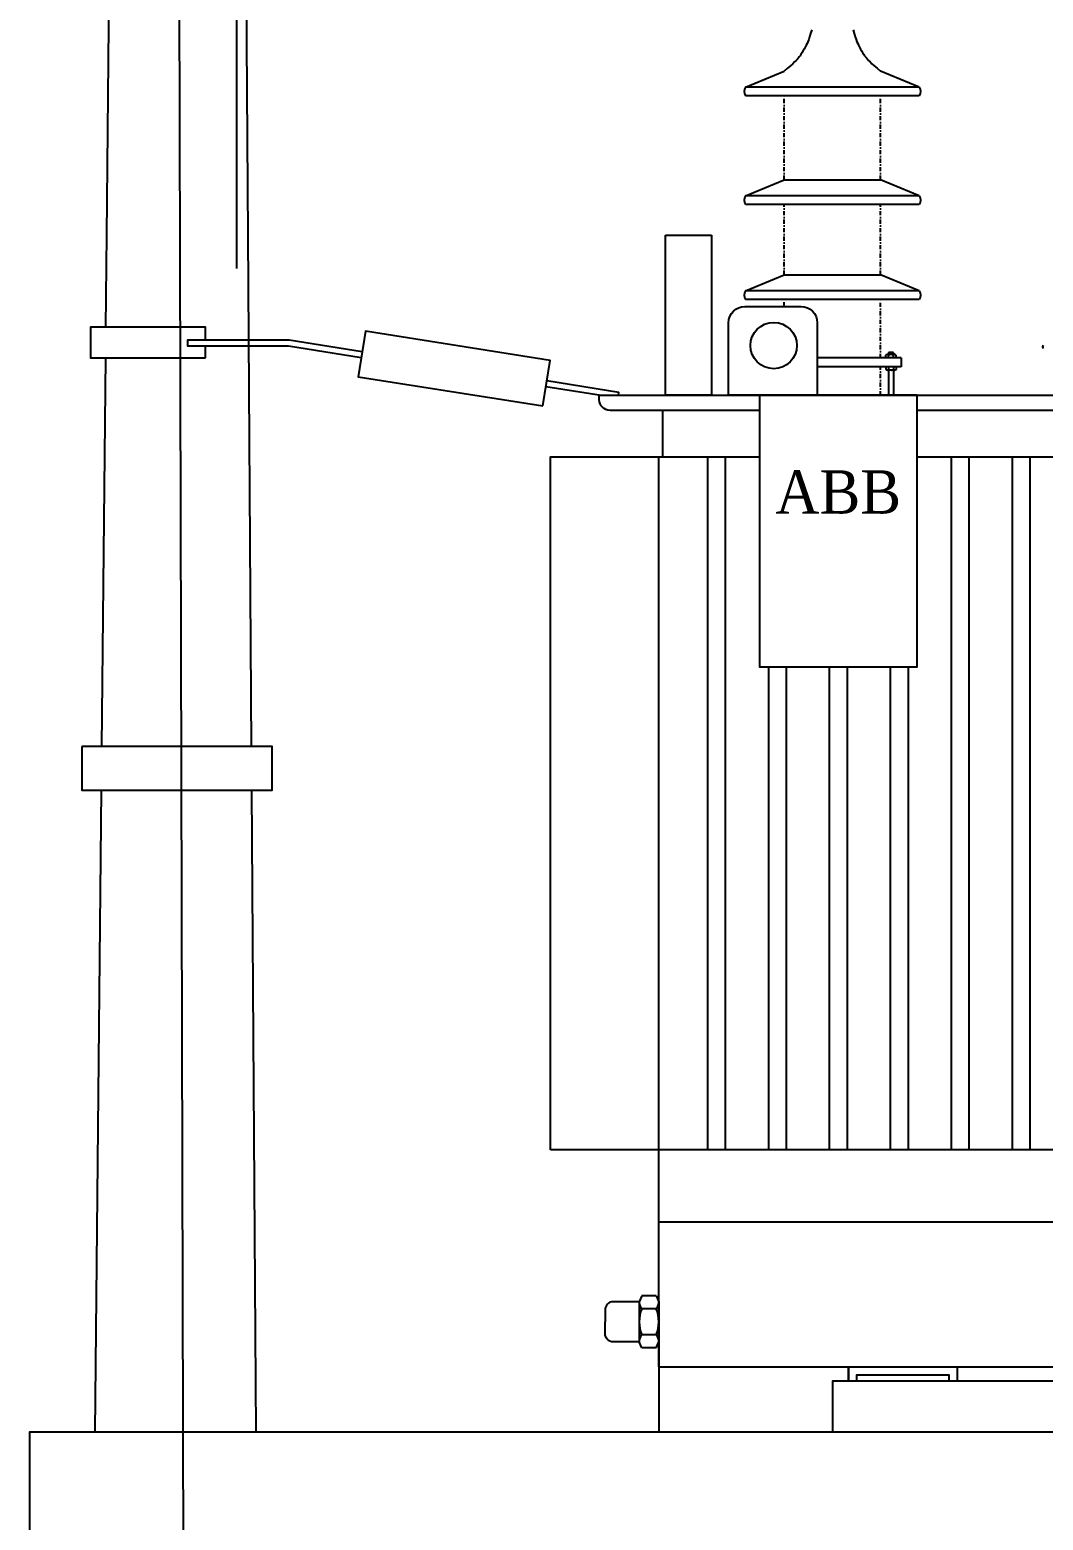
# Model space of a CAD drawing. Header units: inches. Extents: x -246336 to 136055, y -106871 to 69513.
# Drawn here: x -198475 to -197272, y -38589 to -36822 of the extents above; entities that cross this region are included whole.
import ezdxf
from ezdxf.enums import TextEntityAlignment as Align

# ---------------------------------------------------------------- set-up
doc = ezdxf.new("R2010")
doc.units = ezdxf.units.IN
doc.header["$MEASUREMENT"] = 0
doc.linetypes.add('DASHDOTX2', pattern=[2, 1, -0.5, 0, -0.5])
for name, color, linetype in [('Layer1', 7, 'Continuous'), ('XA-TT1', 7, 'Continuous'), ('XA-TT2', 7, 'Continuous')]:
    doc.layers.add(name, color=color, linetype=linetype)
doc.styles.add('COM25', font='VNTIME_0.TTF', dxfattribs={"width": 0.8, "height": 2.5})

msp = doc.modelspace()

# ---------------------------------------------------------------- linework, layer by layer
at = {"color": 2}
msp.add_line((-198299.977, -35872.994), (-198286.083, -41267.764), dxfattribs=at)
for p, q in [((-197625.49, -36889.503), (-197579.82, -36870.524)), ((-197419.57, -36889.503), (-197465.24, -36870.524)), ((-197419.57, -36889.503), (-197625.49, -36889.503)), ((-197419.57, -36899.799), (-197625.49, -36899.799)), ((-197625.49, -37018.53), (-197579.82, -36999.552)), ((-197579.82, -36999.552), (-197465.24, -36999.552)), ((-197419.57, -37018.53), (-197465.24, -36999.552)), ((-197419.57, -37018.53), (-197625.49, -37018.53)), ((-197419.57, -37028.826), (-197625.49, -37028.826)), ((-197625.49, -37131.239), (-197579.82, -37112.261)), ((-197579.82, -37112.261), (-197465.24, -37112.261)), ((-197419.57, -37131.239), (-197465.24, -37112.261)), ((-197419.57, -37131.239), (-197625.49, -37131.239)), ((-197419.57, -37141.535), (-197625.49, -37141.535)), ((-197441.02, -37210.865), (-197540.394, -37210.865)), ((-197459.105, -37207.408), (-197457.688, -37206.806)), ((-197459.105, -37210.865), (-197459.105, -37207.408)), ((-197446.747, -37210.865), (-197459.105, -37210.865)), ((-197448.163, -37206.806), (-197457.688, -37206.806)), ((-197456.016, -37204.897), (-197455.649, -37204.53)), ((-197456.016, -37204.897), (-197456.016, -37206.806)), ((-197449.836, -37204.897), (-197456.016, -37204.897)), ((-197456.013, -37210.865), (-197456.013, -37207.408)), ((-197450.203, -37204.53), (-197455.649, -37204.53)), ((-197449.836, -37204.897), (-197450.203, -37204.53)), ((-197449.836, -37204.897), (-197449.836, -37206.806)), ((-197449.836, -37210.865), (-197449.836, -37207.408)), ((-197446.747, -37207.408), (-197448.163, -37206.806)), ((-197446.747, -37210.865), (-197446.747, -37207.408)), ((-197441.02, -37210.865), (-197441.02, -37221.161)), ((-197441.02, -37221.161), (-197540.394, -37221.161)), ((-197446.747, -37221.161), (-197459.105, -37221.161)), ((-197459.105, -37221.161), (-197459.105, -37224.619)), ((-197459.105, -37224.619), (-197457.688, -37225.22)), ((-197448.163, -37225.22), (-197457.688, -37225.22)), ((-197456.016, -37225.22), (-197456.016, -37255.035)), ((-197456.013, -37221.161), (-197456.013, -37224.619)), ((-197449.836, -37221.161), (-197449.836, -37224.619)), ((-197449.836, -37221.161), (-197449.836, -37224.619)), ((-197449.836, -37225.22), (-197449.836, -37255.035)), ((-197446.747, -37224.619), (-197448.163, -37225.22)), ((-197446.747, -37221.161), (-197446.747, -37224.619)), ((-197723.872, -37328.093), (-197723.872, -37273.114)), ((-197728.445, -38407.338), (-197728.445, -37328.093)), ((-197728.445, -38235.589), (-196286.916, -38235.589)), ((-197748.738, -38323.161), (-197751.745, -38330.244)), ((-197731.452, -38323.161), (-197748.738, -38323.161)), ((-197731.452, -38323.161), (-197728.445, -38330.244)), ((-197751.745, -38330.244), (-197751.745, -38377.869)), ((-197731.452, -38338.605), (-197748.738, -38338.605)), ((-197728.445, -38330.244), (-197728.445, -38377.869)), ((-197748.738, -38384.951), (-197751.745, -38377.869)), ((-197731.452, -38369.493), (-197748.738, -38369.493)), ((-197731.452, -38384.951), (-197728.445, -38377.869)), ((-197731.452, -38384.951), (-197748.738, -38384.951)), ((-197728.445, -38407.338), (-197152.62, -38407.338))]:
    msp.add_line(p, q)
at = {"linetype": 'DASHDOTX2', "ltscale": 5}
for p, q in [((-197579.82, -36999.552), (-197579.82, -36899.799)), ((-197465.24, -36999.552), (-197465.24, -36899.799)), ((-197579.82, -37112.261), (-197579.82, -37028.826)), ((-197465.24, -37112.261), (-197465.24, -37028.826)), ((-197579.82, -37149.738), (-197579.82, -37141.535)), ((-197465.24, -37210.865), (-197465.24, -37141.535)), ((-197465.24, -37255.035), (-197465.24, -37221.161))]:
    msp.add_line(p, q, dxfattribs=at)
for points in [[(-197547.049, -36821.613), (-197548.343, -36826.113), (-197549.531, -36829.901), (-197550.626, -36833.071), (-197551.64, -36835.717), (-197552.585, -36837.933), (-197553.474, -36839.814), (-197554.317, -36841.453), (-197555.128, -36842.946), (-197555.919, -36844.371), (-197556.7, -36845.751), (-197557.483, -36847.096), (-197558.28, -36848.414), (-197559.101, -36849.714), (-197559.958, -36851.004), (-197560.861, -36852.293), (-197561.823, -36853.59), (-197562.868, -36854.913), (-197564.073, -36856.323), (-197565.531, -36857.889), (-197567.333, -36859.682), (-197569.572, -36861.772), (-197572.338, -36864.229), (-197575.723, -36867.123), (-197579.82, -36870.524)], [(-197498.01, -36821.613), (-197496.717, -36826.113), (-197495.528, -36829.901), (-197494.433, -36833.071), (-197493.419, -36835.717), (-197492.474, -36837.933), (-197491.586, -36839.814), (-197490.742, -36841.453), (-197489.931, -36842.946), (-197489.141, -36844.371), (-197488.359, -36845.751), (-197487.576, -36847.096), (-197486.779, -36848.414), (-197485.958, -36849.714), (-197485.102, -36851.004), (-197484.198, -36852.293), (-197483.236, -36853.59), (-197482.192, -36854.913), (-197480.987, -36856.323), (-197479.529, -36857.889), (-197477.726, -36859.682), (-197475.488, -36861.772), (-197472.722, -36864.229), (-197469.336, -36867.123), (-197465.24, -36870.524)], [(-197666.055, -37065.073), (-197666.055, -37255.035), (-197720.71, -37255.035)], [(-197720.71, -37255.035), (-197720.71, -37065.073)], [(-197421.73, -37328.093), (-196158.26, -37328.093), (-196158.26, -38149.938), (-197857.1, -38149.938)], [(-197857.1, -38149.938), (-197857.1, -37328.093), (-197608.833, -37328.093)], [(-197577.356, -37577.153), (-197577.356, -38149.938), (-197598.055, -38149.938)], [(-197598.055, -38149.938), (-197598.055, -37577.153)], [(-197505.038, -37577.153), (-197505.038, -38149.938), (-197525.737, -38149.938)], [(-197525.737, -38149.938), (-197525.737, -37577.153)], [(-197432.72, -37577.153), (-197432.72, -38149.938), (-197453.419, -38149.938)], [(-197453.419, -38149.938), (-197453.419, -37577.153)], [(-197503.175, -38407.338), (-197503.175, -38424.498)], [(-197503.175, -38424.498), (-197503.175, -38407.338), (-197374.475, -38407.338), (-197374.475, -38424.498)], [(-197493.422, -38424.498), (-197493.422, -38417.091), (-197384.228, -38417.091), (-197384.228, -38424.498)]]:
    msp.add_lwpolyline(points)
for points in [[(-197625.49, -36889.503, 0.31358049), (-197625.49, -36899.799, 4.32231778)], [(-197419.57, -36889.503, -0.31358049), (-197419.57, -36899.799, -4.32231778)], [(-197625.49, -37018.53, 0.31358049), (-197625.49, -37028.826, 4.32231778)], [(-197419.57, -37018.53, -0.31358049), (-197419.57, -37028.826, -4.32231778)], [(-197625.49, -37131.239, 0.31358049), (-197625.49, -37141.535, 4.32231778)], [(-197419.57, -37131.239, -0.31358049), (-197419.57, -37141.535, -4.32231778)], [(-197272.317, -37195.516, 0.31358049), (-197272.317, -37199.634, 4.32231778)], [(-197608.833, -37273.114), (-197786.255, -37273.114, -0.41421356), (-197799.125, -37260.244), (-197799.125, -37255.035), (-196216.235, -37255.035), (-196216.235, -37260.244, -0.41421356), (-196229.105, -37273.114), (-197421.73, -37273.114)], [(-197751.745, -38330.244), (-197782.758, -38330.244, 0.42673687), (-197792.102, -38339.994, -0.02128679), (-197792.102, -38354.056, 6.36650766)], [(-197751.745, -38377.869), (-197782.758, -38377.869, -0.42673687), (-197792.102, -38368.118, 0.02128679), (-197792.102, -38354.056, -6.36650766)]]:
    msp.add_lwpolyline(points, format="xyb")
msp.add_lwpolyline([(-197645.57, -37255.035), (-197645.57, -37169.043, -0.41421356), (-197626.265, -37149.738), (-197559.699, -37149.738, -0.41421356), (-197540.394, -37169.043), (-197540.394, -37255.035)], format="xyb", close=True)
for points in [[(-197608.833, -37255.035), (-197608.833, -37577.153), (-197421.73, -37577.153), (-197421.73, -37255.035)], [(-197670.373, -38149.938), (-197670.373, -37328.093), (-197649.674, -37328.093), (-197649.674, -38149.938)], [(-197381.101, -38149.938), (-197381.101, -37328.093), (-197360.402, -37328.093), (-197360.402, -38149.938)], [(-197308.783, -38149.938), (-197308.783, -37328.093), (-197288.084, -37328.093), (-197288.084, -38149.938)]]:
    msp.add_lwpolyline(points, close=True)
msp.add_circle((-197592.134, -37196.161), 27.524)
for centre, radius, start, end in [((-197457.56, -37209.077), 2.274, 47.21522, 93.227031), ((-197452.924, -37215.039), 8.233, 67.964255, 112.035745), ((-197448.291, -37209.077), 2.274, 86.772969, 132.78478), ((-197457.56, -37222.95), 2.274, 266.772969, 312.78478), ((-197452.924, -37216.987), 8.233, 247.964255, 292.035745), ((-197448.291, -37222.95), 2.274, 227.21522, 273.227031), ((-197740.395, -38330.883), 11.368, 176.772969, 222.78478), ((-197710.582, -38354.049), 41.164, 157.964255, 202.035745), ((-197739.795, -38330.883), 11.368, 317.21522, 3.227031), ((-197769.608, -38354.049), 41.164, 337.964255, 22.035745), ((-197740.395, -38377.229), 11.368, 137.21522, 183.227031), ((-197739.795, -38377.229), 11.368, 356.772969, 42.78478)]:
    msp.add_arc(centre, radius, start, end)
at = {"layer": 'Layer1'}
msp.add_line((-198229.709, -35664.398), (-198229.709, -37104.817), dxfattribs=at)
at = {"layer": 'XA-TT1', "color": 7}
for p, q in [((-198080.547, -37203.56), (-198167.215, -37189.884)), ((-198167.737, -37196.534), (-198081.584, -37210.129))]:
    msp.add_line(p, q, dxfattribs=at)
at = {"layer": 'XA-TT1', "color": 2}
for p in [(-197728.445, -38377.869), (-198299.887, -38484.558)]:
    msp.add_line(p, (-197728.445, -38484.558), dxfattribs=at)
at = {"layer": 'XA-TT1', "color": 7, "flags": 128}
for points in [[(-198383.373, -37065.073), (-198376.13, -36320.247)], [(-198221.25, -36320.247), (-198216.284, -37065.073)], [(-198384.434, -37174.137), (-198383.373, -37065.073)], [(-198216.284, -37065.073), (-198212.241, -37671.536)], [(-198266.227, -37189.884), (-198266.227, -37174.137), (-198402.659, -37174.137), (-198402.659, -37210.716), (-198266.227, -37210.716)], [(-198167.215, -37189.884), (-198287.658, -37189.884), (-198287.658, -37196.534), (-198167.737, -37196.534)], [(-198389.272, -37671.536), (-198384.79, -37210.716)], [(-198266.227, -37210.716), (-198266.227, -37196.534)], [(-197862.447, -37244.709), (-197797.01, -37255.035)], [(-197776.384, -37255.035), (-197775.848, -37251.641), (-197861.41, -37238.14)], [(-198397.179, -38484.558), (-198389.777, -37723.472)], [(-198211.895, -37723.472), (-198206.821, -38484.558)], [(-198474.86, -38604.678), (-198474.86, -38484.558), (-196688.756, -38484.558)]]:
    msp.add_lwpolyline(points, dxfattribs=at)
at = {"layer": 'XA-TT1', "flags": 128}
for points in [[(-197720.71, -37065.073), (-197666.055, -37065.073)], [(-197152.62, -38424.498), (-197522.48, -38424.498), (-197522.48, -38484.558), (-197326.727, -38484.558)]]:
    msp.add_lwpolyline(points, dxfattribs=at)
at = {"layer": 'XA-TT1', "color": 7, "flags": 128}
msp.add_lwpolyline([(-197866.067, -37267.651), (-197857.557, -37213.722), (-198076.694, -37179.143), (-198085.204, -37233.072)], close=True, dxfattribs=at)
at = {"layer": 'XA-TT2'}
msp.add_lwpolyline([(-198413.294, -37671.536), (-198413.294, -37723.472), (-198187.218, -37723.472), (-198187.218, -37671.536)], close=True, dxfattribs=at)

# ---------------------------------------------------------------- texts
at = {"style": 'COM25', "width": 1.020285}
msp.add_text('ABB', height=51.48, dxfattribs=at).set_placement((-197590.102, -37395.531), (-197440.954, -37395.531), align=Align.FIT)

doc.saveas('drawing.dxf')
